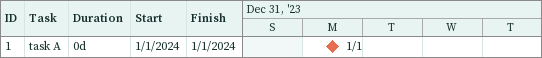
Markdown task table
| ID | Task | Duration | Start | Finish |
|---|---|---|---|---|
| 1 | task A | 0d | 2024-01-01 | 2024-01-01 |
